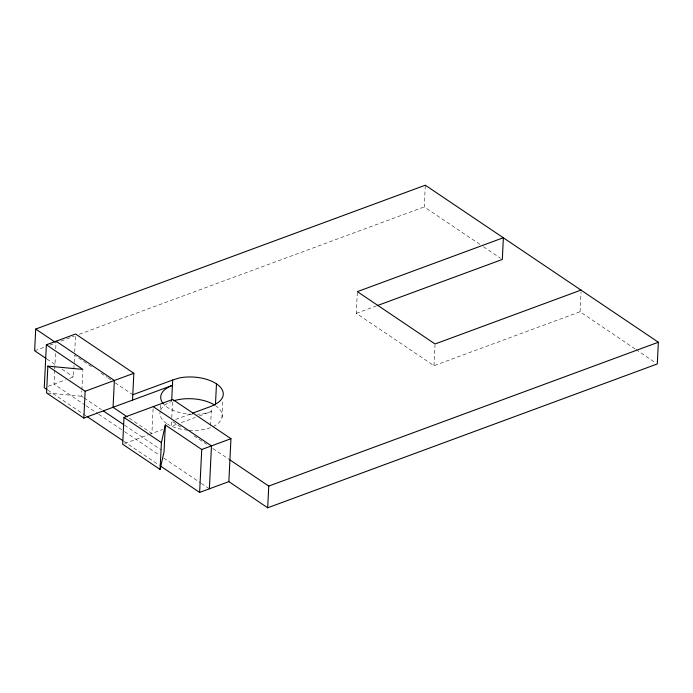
<?xml version="1.0" encoding="UTF-8"?>
<svg xmlns="http://www.w3.org/2000/svg" width="693" height="693" viewBox="0 0 693 693"><rect width="100%" height="100%" fill="white"/><g stroke="black" fill="none" stroke-linecap="round" stroke-linejoin="round"><path stroke-width="0.52" stroke-dasharray="3.46 2.6" d="M54.695 370.183L54.011 384.13L85.265 405.188M54.747 369.109L55.535 353.014M55.743 348.718L56.107 341.207M69.595 378.378L73.493 376.94L74.151 363.496M74.194 362.465L74.549 355.223L93.087 367.792M74.705 352.044L75.485 336.14M83.307 397.41L81.566 396.231L81.826 390.869M81.887 389.795L82.831 370.478M153.11 408.783L151.897 433.463L128.066 417.403M160.274 408.437L160.429 405.214M171.795 417.688L172.583 401.585M210.594 425.493L211.434 408.324M222.02 417.446L222.877 399.87M635.1 348.951L580.084 311.755L433.983 365.696L356.306 313.357L357.363 291.64M479.885 244.352L424.246 206.921L425.311 185.204M433.983 365.696L434.996 345.01M580.084 311.755L581.046 292.108M34.65 350.771L44.794 347.028M49.87 345.149L55.96 342.905M61.027 341.034L74.22 336.166M79.288 334.286L424.246 206.921M48.163 386.296L65.696 379.816M356.306 313.357L376.585 305.864M175.632 419.43L190.592 413.912M124.627 443.529L147.999 434.901M148.978 434.537L162.612 429.504M176.368 424.428L171.379 426.273L171.639 420.902L180.604 426.905M181.349 422.591L195.313 417.429M199.307 415.956L211.27 411.538A31.176 15.818 2.8 0 1 197.496 414.232M47.609 393.052L81.566 396.231M194.057 435.906L206.601 444.308M212.881 448.501L229.019 459.303M483.471 246.769L500.528 258.238M47.011 359.095L56.722 365.644M62.015 369.213L73.493 376.94M84.174 397.99L101.576 409.719M124.506 425.164L161.408 450.026M86.157 405.795L97.765 413.608M98.657 414.215L123.657 431.063M124.549 431.661L159.373 455.128M163.834 458.134L200.442 482.796M201.334 483.402L209.373 488.816M47.843 390.133L86.235 416.008M123.735 441.276L159.451 465.341M635.992 349.549L655.509 362.751M101.031 373.18L107.207 377.373M108.091 377.971L110.733 379.764M115.151 382.761L131.921 394.135M215.419 405.561A31.176 15.818 2.8 0 1 212.526 426.801M210.49 427.633A31.176 15.818 2.8 0 1 188.583 430.249M187.578 430.162A31.176 15.818 2.8 0 1 167.455 424.021M166.718 423.544A31.176 15.818 2.8 0 1 160.118 411.659M160.646 410.039A31.176 15.818 2.8 0 1 171.647 401.464M192.437 414.31A31.176 15.818 2.8 0 1 163.877 404.4"/><path stroke-width="1.04" d="M160.343 465.939L199.627 492.411L228.855 481.618L267.689 507.796L657.285 363.946L658.35 342.229L425.311 185.204L35.715 329.054L34.65 350.771L46.128 358.506M132.536 400.104L133.853 373.276L75.589 334.017L46.37 344.802L44.274 387.733L46.951 389.535M46.37 344.802L82.883 369.404L47.86 366.129L46.552 392.957L83.836 418.078L172.436 385.369A31.176 15.818 2.8 0 0 163.305 403.75M83.836 418.078L85.152 391.25L47.86 366.129M230.951 438.695L172.687 399.445L123.986 417.42L122.678 444.248L160.083 469.456L164.033 451.793L165.341 424.965L201.732 449.488L230.951 438.695L228.855 481.618M160.083 469.456L161.4 442.628L165.341 424.965M171.699 400.389L172.696 380.007L179.669 377.867A31.176 15.818 2.8 0 1 216.476 383.844A31.176 15.818 2.8 0 1 217.186 403.144L211.538 406.176L192.585 413.175M199.627 492.411L201.732 449.488M209.373 488.816L211.469 445.894L153.214 406.635M215.462 404.53L216.476 383.844M267.689 507.796L268.754 486.079L229.911 459.901M85.152 391.25L133.853 373.276M132.796 394.733L172.696 380.007M377.598 305.492L502.321 259.442L503.378 237.725L357.363 291.64L435.048 343.979L581.141 290.038M268.754 486.079L658.35 342.229M56.107 341.207L114.371 380.466L113.054 407.293L127.183 416.805M35.715 329.054L55.128 342.143M123.986 417.42L161.4 442.628M103.318 410.888L123.623 424.566M87.127 416.606L122.843 440.67M173.51 400.831A31.176 15.818 2.8 0 1 214.674 405.084"/></g></svg>
